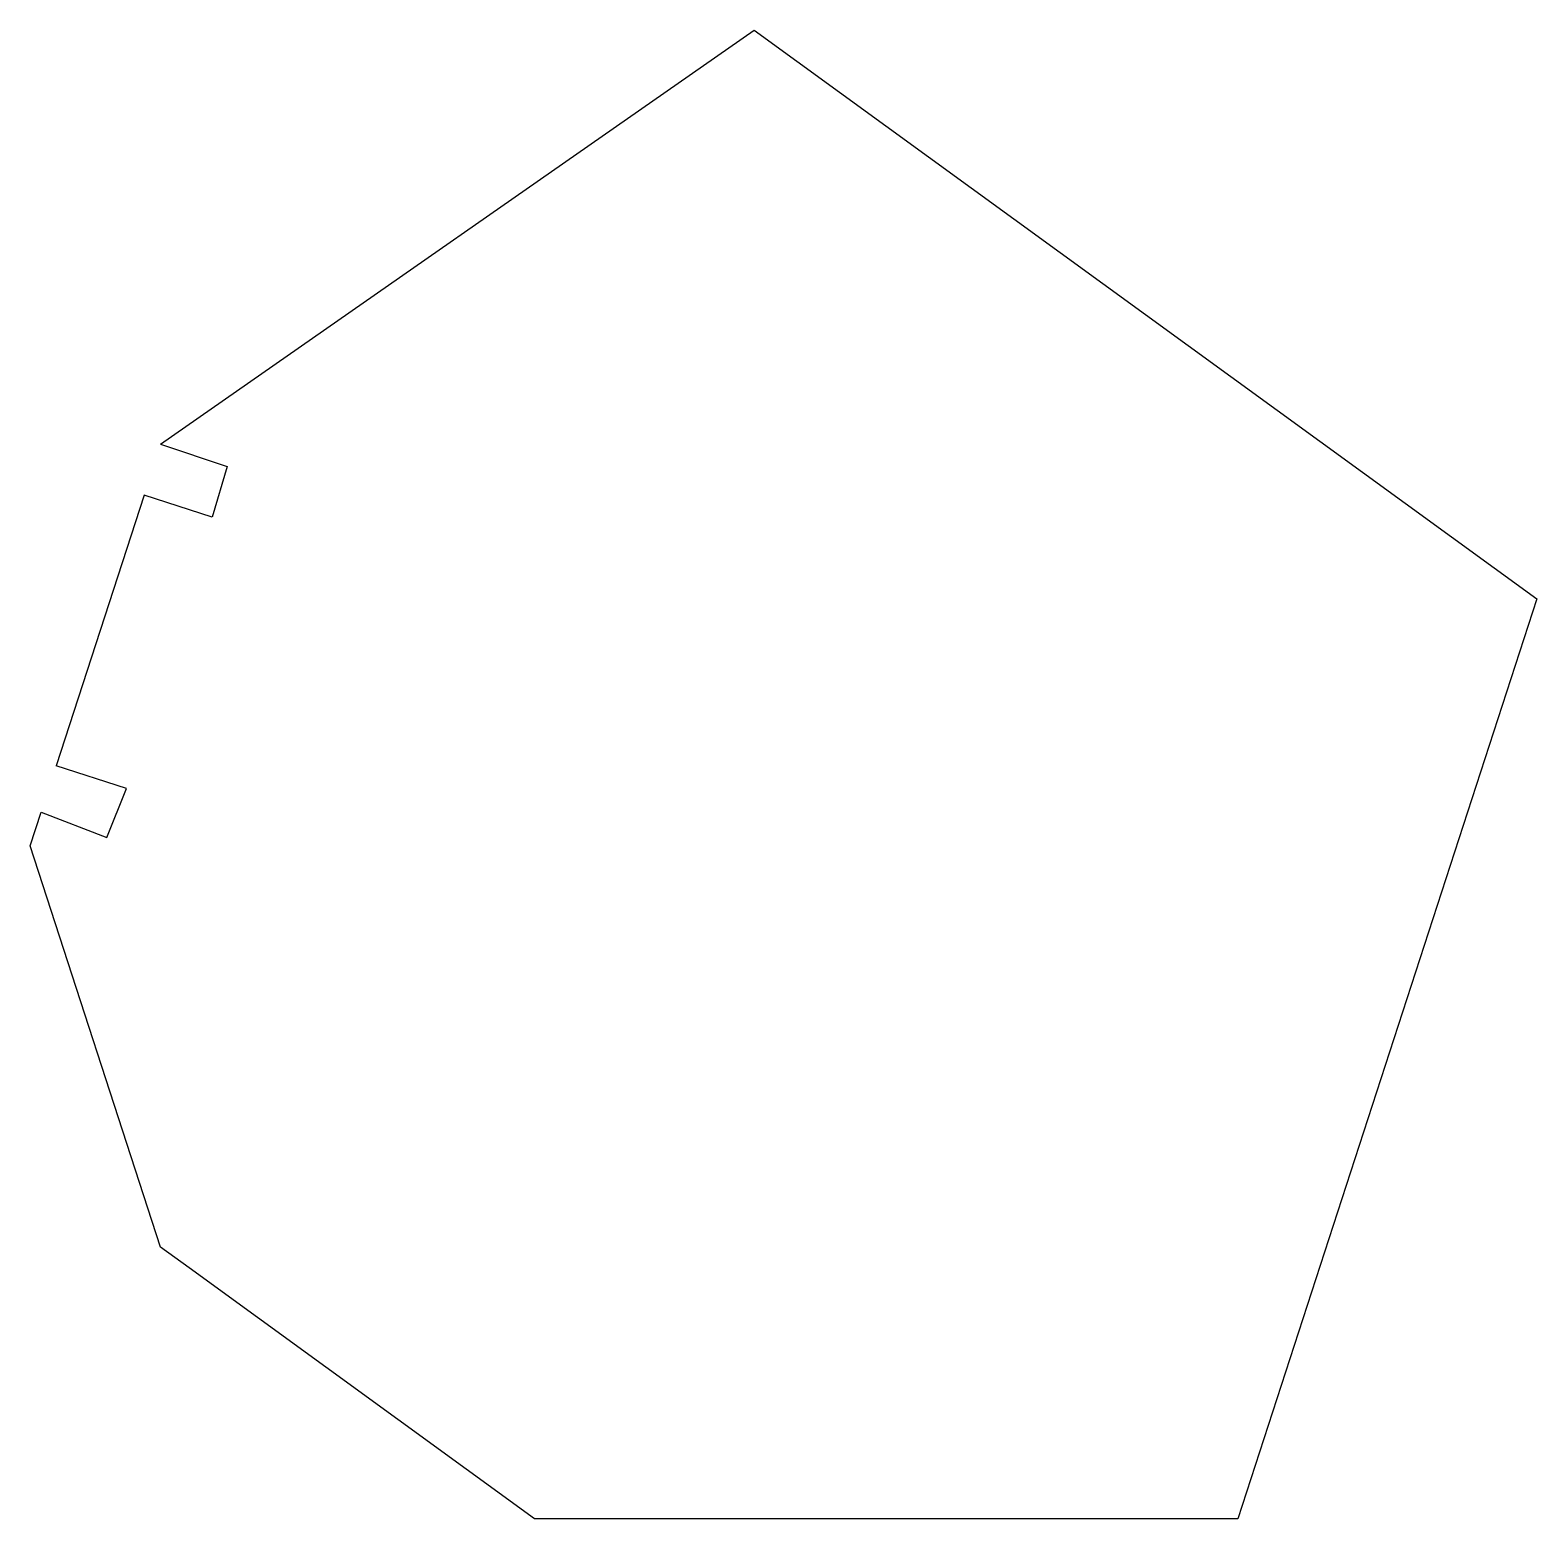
# Model space of a CAD drawing. Header units: millimetres. Extents: x 13 to 98.7, y 20 to 104.6.
import ezdxf

# ---------------------------------------------------------------- set-up
doc = ezdxf.new("R2010")
doc.units = ezdxf.units.MM
doc.layers.get('0').update_dxf_attribs({"lineweight": 25, "true_color": 0xffffff})

msp = doc.modelspace()

# ---------------------------------------------------------------- linework, layer by layer
for p, q in [((20.42, 81.092), (54.174, 104.636)), ((54.174, 104.636), (98.67, 72.308)), ((20.42, 81.092), (24.213, 79.819)), ((24.213, 79.819), (23.361, 76.943)), ((19.482, 78.203), (14.483, 62.819)), ((23.361, 76.943), (19.482, 78.203)), ((98.67, 72.308), (81.674, 20)), ((18.48, 61.52), (14.483, 62.819)), ((17.357, 58.738), (18.48, 61.52)), ((13.004, 58.267), (13.622, 60.169)), ((13.622, 60.169), (17.357, 58.738)), ((20.42, 35.441), (13.004, 58.267)), ((22.039, 34.266), (20.42, 35.441)), ((41.674, 20), (22.039, 34.266)), ((81.674, 20), (41.674, 20))]:
    msp.add_line(p, q)

doc.saveas('drawing.dxf')
